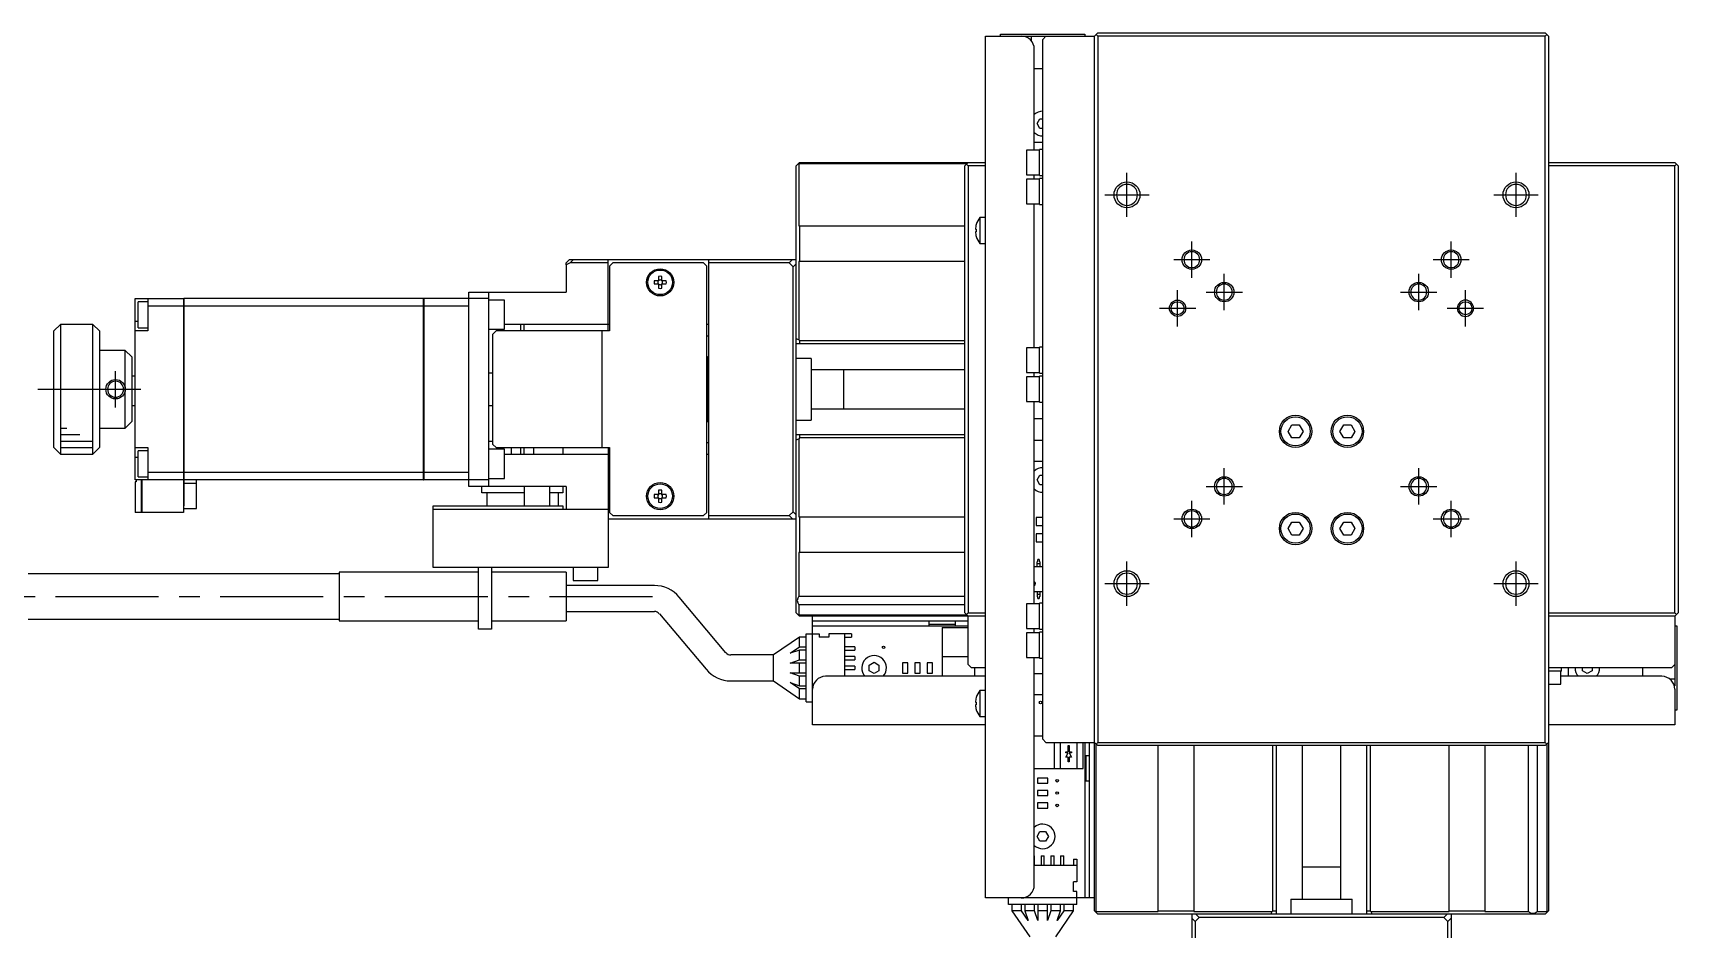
# Model space of a CAD drawing. Extents: x 0 to 888, y -8 to 516.
# Drawn here: x 141.2 to 395, y 255.4 to 393.7 of the extents above; entities that cross this region are included whole.
import ezdxf

# ---------------------------------------------------------------- set-up
doc = ezdxf.new("R2010")
doc.units = 0
doc.header["$LTSCALE"] = 0.5
doc.linetypes.add('CENTER', pattern=[50.8, 31.75, -6.35, 6.35, -6.35])
for name, color, linetype in [('MSM_CENTER', 1, 'CENTER'), ('MSM_CONTINUOUS', 7, 'CONTINUOUS'), ('MSM_NARROW', 5, 'CONTINUOUS')]:
    doc.layers.add(name, color=color, linetype=linetype)

msp = doc.modelspace()

# ---------------------------------------------------------------- linework, layer by layer
at = {"layer": 'MSM_CENTER'}
for p, q in [((309.97, 365.3), (309.97, 372.1)), ((369.97, 365.3), (369.97, 372.1)), ((306.57, 368.7), (313.37, 368.7)), ((366.57, 368.7), (373.37, 368.7)), ((319.97, 355.9), (319.97, 361.5)), ((359.97, 355.9), (359.97, 361.5)), ((317.17, 358.7), (322.77, 358.7)), ((357.17, 358.7), (362.77, 358.7)), ((324.97, 350.9), (324.97, 356.5)), ((354.97, 350.9), (354.97, 356.5)), ((317.77, 348.4), (317.77, 354)), ((322.17, 353.7), (327.77, 353.7)), ((352.17, 353.7), (357.77, 353.7)), ((362.17, 348.4), (362.17, 354)), ((314.97, 351.2), (320.57, 351.2)), ((359.37, 351.2), (364.97, 351.2)), ((153.97, 335.9), (153.97, 341.5)), ((141.97, 338.7), (159.97, 338.7)), ((324.97, 320.9), (324.97, 326.5)), ((354.97, 320.9), (354.97, 326.5)), ((322.17, 323.7), (327.77, 323.7)), ((352.17, 323.7), (357.77, 323.7)), ((319.97, 315.9), (319.97, 321.5)), ((359.97, 315.9), (359.97, 321.5)), ((317.17, 318.7), (322.77, 318.7)), ((357.17, 318.7), (362.77, 318.7)), ((309.97, 305.3), (309.97, 312.1)), ((369.97, 305.3), (369.97, 312.1)), ((306.57, 308.7), (313.37, 308.7)), ((366.57, 308.7), (373.37, 308.7)), ((93.92, 306.7), (239.52, 306.7))]:
    msp.add_line(p, q, dxfattribs=at)
at = {"layer": 'MSM_CONTINUOUS'}
for p, q in [((290.47, 393.2), (290.47, 393.5)), ((290.47, 393.5), (303.47, 393.5)), ((303.47, 393.5), (303.47, 393.2)), ((304.97, 393.2), (305.47, 393.7)), ((305.47, 393.2), (305.22, 393.45)), ((305.47, 393.7), (374.47, 393.7)), ((374.47, 393.7), (374.97, 393.2)), ((374.72, 393.45), (374.47, 393.2)), ((288.17, 260.2), (288.17, 393.2)), ((288.17, 393.2), (304.97, 393.2)), ((295.22, 392.46), (295.22, 393.2)), ((295.67, 375.6), (295.67, 391.2)), ((297.47, 393.2), (296.97, 392.7)), ((296.97, 284.7), (296.97, 392.7)), ((304.97, 258.2), (304.97, 393.2)), ((305.47, 393.2), (305.47, 284.2)), ((374.47, 393.2), (305.47, 393.2)), ((374.47, 284.2), (374.47, 393.2)), ((374.97, 393.2), (374.97, 258.2)), ((295.67, 388.2), (296.97, 388.2)), ((296.11, 379.7), (296.54, 380.45)), ((296.54, 378.95), (296.11, 379.7)), ((296.54, 380.45), (296.97, 380.45)), ((296.97, 378.95), (296.54, 378.95)), ((294.47, 375.6), (294.47, 371.8)), ((296.47, 375.6), (294.47, 375.6)), ((296.97, 376.8), (295.67, 376.8)), ((296.47, 371.7), (296.47, 375.7)), ((296.97, 375.7), (296.47, 375.7)), ((258.97, 373.2), (259.32, 373.55)), ((258.97, 304.2), (258.97, 373.2)), ((259.47, 373.7), (259.32, 373.55)), ((259.32, 373.55), (259.37, 373.5)), ((259.37, 373.5), (259.37, 363.9)), ((285.27, 373.5), (259.37, 373.5)), ((259.47, 373.7), (288.17, 373.7)), ((284.97, 373.2), (285.47, 373.7)), ((284.97, 304.2), (284.97, 373.2)), ((285.22, 373.45), (285.47, 373.2)), ((285.47, 373.2), (285.47, 304.2)), ((288.17, 373.2), (285.47, 373.2)), ((374.97, 373.7), (394.47, 373.7)), ((394.47, 373.2), (374.97, 373.2)), ((394.47, 373.7), (394.97, 373.2)), ((394.47, 373.2), (394.72, 373.45)), ((394.47, 304.2), (394.47, 373.2)), ((394.97, 373.2), (394.97, 304.2)), ((294.47, 371.8), (296.47, 371.8)), ((294.47, 371.1), (294.47, 367.3)), ((296.47, 371.1), (294.47, 371.1)), ((295.67, 371.1), (295.67, 371.8)), ((296.47, 371.7), (296.97, 371.7)), ((296.47, 367.2), (296.47, 371.2)), ((296.97, 371.2), (296.47, 371.2)), ((294.47, 367.3), (296.47, 367.3)), ((295.67, 345.1), (295.67, 367.3)), ((296.47, 367.2), (296.97, 367.2)), ((259.37, 363.9), (284.97, 363.9)), ((259.47, 363.9), (259.47, 358.4)), ((286.58, 363.4), (286.72, 363.4)), ((286.72, 363), (286.58, 363)), ((286.72, 364.15), (286.72, 364.12)), ((286.72, 363.4), (286.72, 363)), ((287.27, 365.2), (287.27, 361.2)), ((288.17, 365.2), (287.27, 365.2)), ((286.72, 362.27), (286.72, 362.25)), ((287.27, 361.2), (288.17, 361.2)), ((223.47, 358.2), (223.97, 358.7)), ((224.08, 358.2), (223.47, 357.89)), ((223.47, 357.89), (223.47, 358.2)), ((223.47, 357.89), (223.47, 353.7)), ((223.97, 358.7), (258.97, 358.7)), ((224.58, 358.7), (224.08, 358.2)), ((229.97, 358.2), (224.08, 358.2)), ((229.97, 347.7), (229.97, 358.7)), ((230.67, 358.2), (230.17, 357.7)), ((244.67, 358.2), (230.67, 358.2)), ((245.17, 357.7), (244.67, 358.2)), ((245.47, 318.7), (245.47, 358.7)), ((257.86, 358.2), (245.47, 358.2)), ((257.86, 358.2), (258.36, 358.7)), ((258.47, 357.58), (257.86, 358.2)), ((258.97, 358.08), (258.47, 357.58)), ((259.37, 358.4), (259.37, 346.34)), ((284.97, 358.4), (259.37, 358.4)), ((230.17, 357.7), (230.17, 347.7)), ((237.73, 355.44), (237.05, 355.44)), ((237.73, 356.12), (237.73, 355.44)), ((238.21, 355.44), (238.21, 356.12)), ((238.89, 355.44), (238.21, 355.44)), ((245.17, 319.7), (245.17, 357.7)), ((258.47, 319.81), (258.47, 357.58)), ((208.47, 323.7), (208.47, 353.7)), ((208.47, 353.7), (223.47, 353.7)), ((211.47, 353.7), (211.47, 323.7)), ((237.05, 354.96), (237.73, 354.96)), ((237.73, 354.96), (237.73, 354.28)), ((238.21, 354.28), (238.21, 354.96)), ((238.21, 354.96), (238.89, 354.96)), ((156.97, 324.7), (156.97, 352.7)), ((156.97, 352.7), (164.47, 352.7)), ((158.97, 352.2), (157.47, 352.2)), ((157.47, 348.2), (157.47, 352.2)), ((158.97, 352.7), (158.97, 347.7)), ((164.47, 351.54), (158.97, 351.54)), ((164.47, 352.7), (164.47, 319.7)), ((164.47, 352.69), (164.52, 352.69)), ((164.47, 351.54), (164.52, 351.54)), ((201.47, 352.7), (164.52, 352.7)), ((164.52, 352.7), (164.52, 320.7)), ((201.47, 351.54), (164.52, 351.54)), ((201.47, 324.7), (201.47, 352.7)), ((201.47, 352.69), (201.52, 352.69)), ((201.47, 351.54), (201.52, 351.54)), ((201.52, 352.7), (201.52, 324.7)), ((211.47, 352.7), (201.52, 352.7)), ((208.47, 351.54), (201.52, 351.54)), ((213.97, 352.45), (211.47, 352.45)), ((213.97, 347.95), (213.97, 352.45)), ((145.47, 348.7), (144.47, 347.7)), ((144.47, 329.7), (144.47, 347.7)), ((145.47, 348.7), (145.47, 328.7)), ((150.47, 348.7), (145.47, 348.7)), ((150.47, 328.7), (150.47, 348.7)), ((151.47, 347.7), (150.47, 348.7)), ((151.47, 347.7), (151.47, 329.7)), ((156.97, 349.2), (157.47, 349.2)), ((158.97, 347.7), (156.97, 347.7)), ((157.47, 348.2), (158.97, 348.2)), ((211.47, 347.95), (213.97, 347.95)), ((212.67, 347.7), (212.17, 347.2)), ((230.17, 347.7), (212.67, 347.7)), ((230.17, 348.7), (213.97, 348.7)), ((216.47, 347.7), (216.47, 348.7)), ((216.97, 347.7), (216.97, 348.7)), ((228.97, 347.7), (228.97, 329.7)), ((245.47, 348.7), (245.17, 348.7)), ((212.17, 330.2), (212.17, 347.2)), ((245.17, 346.95), (245.47, 346.95)), ((259.37, 346.34), (258.97, 346.5)), ((284.97, 345.7), (258.97, 345.7)), ((259.37, 346.34), (259.47, 346.2)), ((259.47, 346.2), (284.97, 346.2)), ((259.47, 346.2), (259.47, 345.7)), ((296.47, 341.2), (296.47, 345.2)), ((296.97, 345.2), (296.47, 345.2)), ((155.47, 344.7), (151.47, 344.7)), ((155.47, 344.7), (156.47, 343.7)), ((155.47, 332.7), (155.47, 344.7)), ((156.47, 343.7), (156.47, 333.7)), ((245.27, 343.7), (245.17, 343.7)), ((245.27, 333.7), (245.27, 343.7)), ((245.47, 343.5), (245.27, 343.7)), ((261.27, 343.45), (258.97, 343.45)), ((261.27, 343.45), (261.27, 333.95)), ((294.47, 345.1), (294.47, 341.3)), ((296.47, 345.1), (294.47, 345.1)), ((156.97, 340.7), (156.47, 340.7)), ((212.17, 341.2), (211.47, 341.2)), ((284.97, 341.7), (261.27, 341.7)), ((266.27, 341.7), (266.27, 335.7)), ((294.47, 341.3), (296.47, 341.3)), ((294.47, 340.6), (294.47, 336.8)), ((296.47, 340.6), (294.47, 340.6)), ((295.67, 340.6), (295.67, 341.3)), ((296.47, 341.2), (296.97, 341.2)), ((296.47, 336.7), (296.47, 340.7)), ((296.97, 340.7), (296.47, 340.7)), ((156.47, 336.2), (156.97, 336.2)), ((211.47, 336.2), (212.17, 336.2)), ((261.27, 335.7), (284.97, 335.7)), ((294.47, 336.8), (296.47, 336.8)), ((295.67, 305.6), (295.67, 336.8)), ((296.47, 336.7), (296.97, 336.7)), ((151.47, 332.7), (155.47, 332.7)), ((156.47, 333.7), (155.47, 332.7)), ((245.17, 333.7), (245.27, 333.7)), ((245.27, 333.7), (245.47, 333.9)), ((258.97, 333.95), (261.27, 333.95)), ((295.67, 334.2), (296.97, 334.2)), ((334.82, 332.2), (335.39, 333.2)), ((335.39, 333.2), (336.55, 333.2)), ((336.55, 333.2), (337.13, 332.2)), ((342.82, 332.2), (343.39, 333.2)), ((343.39, 333.2), (344.55, 333.2)), ((344.55, 333.2), (345.13, 332.2)), ((211.47, 330.7), (212.17, 330.7)), ((212.17, 330.2), (212.67, 329.7)), ((245.47, 330.45), (245.17, 330.45)), ((258.97, 331.7), (284.97, 331.7)), ((258.97, 330.89), (259.37, 331.05)), ((259.47, 331.2), (259.37, 331.05)), ((259.37, 331.05), (259.37, 319)), ((259.47, 331.7), (259.47, 331.2)), ((284.97, 331.2), (259.47, 331.2)), ((296.97, 330.8), (295.67, 330.8)), ((335.39, 331.2), (334.82, 332.2)), ((336.55, 331.2), (335.39, 331.2)), ((337.13, 332.2), (336.55, 331.2)), ((343.39, 331.2), (342.82, 332.2)), ((344.55, 331.2), (343.39, 331.2)), ((345.13, 332.2), (344.55, 331.2)), ((144.47, 329.7), (145.47, 328.7)), ((145.47, 328.7), (150.47, 328.7)), ((150.47, 328.7), (151.47, 329.7)), ((156.97, 329.7), (158.97, 329.7)), ((156.97, 328.2), (157.47, 328.2)), ((158.97, 329.2), (157.47, 329.2)), ((157.47, 325.2), (157.47, 329.2)), ((158.97, 329.7), (158.97, 324.7)), ((213.97, 329.45), (211.47, 329.45)), ((212.67, 329.7), (230.17, 329.7)), ((213.97, 324.95), (213.97, 329.45)), ((213.97, 328.7), (230.17, 328.7)), ((214.97, 329.7), (214.97, 328.7)), ((216.47, 328.7), (216.47, 329.7)), ((216.97, 328.7), (216.97, 329.7)), ((218.47, 328.7), (218.47, 329.7)), ((222.97, 329.7), (222.97, 328.7)), ((229.97, 329.7), (229.97, 311.2)), ((230.17, 329.7), (230.17, 319.7)), ((245.17, 328.7), (245.47, 328.7)), ((295.67, 327.6), (296.97, 327.6)), ((157.47, 325.2), (158.97, 325.2)), ((164.47, 325.85), (158.97, 325.85)), ((164.47, 325.85), (164.52, 325.85)), ((201.47, 325.85), (164.52, 325.85)), ((201.47, 325.85), (201.52, 325.85)), ((208.47, 325.85), (201.52, 325.85)), ((211.47, 324.95), (213.97, 324.95)), ((296.11, 324.7), (296.54, 325.45)), ((296.54, 325.45), (296.97, 325.45)), ((164.47, 324.7), (156.97, 324.7)), ((157.17, 324.4), (156.97, 324.4)), ((156.97, 324.4), (156.97, 319.7)), ((157.17, 324.7), (157.17, 324.4)), ((157.97, 319.7), (157.97, 324.7)), ((158.02, 324.7), (158.02, 319.7)), ((164.47, 324.71), (164.52, 324.71)), ((201.47, 324.7), (164.52, 324.7)), ((164.52, 324.2), (166.47, 324.2)), ((166.47, 320.3), (166.47, 324.7)), ((201.47, 324.71), (201.52, 324.71)), ((211.47, 324.7), (201.52, 324.7)), ((223.47, 323.7), (208.47, 323.7)), ((210.47, 322.7), (210.47, 323.7)), ((216.97, 322.7), (210.47, 322.7)), ((211.22, 322.7), (211.22, 320.7)), ((216.97, 323.7), (216.97, 320.7)), ((220.97, 320.7), (220.97, 323.7)), ((222.97, 322.7), (220.97, 322.7)), ((222.22, 322.7), (222.22, 320.7)), ((222.97, 323.7), (222.97, 322.7)), ((223.47, 323.7), (223.47, 320.2)), ((237.73, 322.44), (237.05, 322.44)), ((237.73, 323.12), (237.73, 322.44)), ((238.21, 322.44), (238.21, 323.12)), ((238.89, 322.44), (238.21, 322.44)), ((296.54, 323.95), (296.11, 324.7)), ((296.97, 323.95), (296.54, 323.95)), ((157.97, 319.75), (158.02, 319.75)), ((164.52, 320.7), (164.47, 320.7)), ((164.47, 320.3), (166.47, 320.3)), ((202.97, 320.7), (222.97, 320.7)), ((202.97, 311.2), (202.97, 320.7)), ((202.97, 320.2), (229.97, 320.2)), ((222.97, 320.7), (222.97, 320.2)), ((237.05, 321.96), (237.73, 321.96)), ((237.73, 321.96), (237.73, 321.28)), ((238.21, 321.96), (238.89, 321.96)), ((238.21, 321.28), (238.21, 321.96)), ((257.86, 319.2), (258.47, 319.81)), ((258.47, 319.81), (258.97, 319.31)), ((157.97, 319.7), (156.97, 319.7)), ((164.47, 319.7), (158.02, 319.7)), ((229.97, 318.7), (258.97, 318.7)), ((230.17, 319.7), (230.67, 319.2)), ((230.67, 319.2), (244.67, 319.2)), ((244.67, 319.2), (245.17, 319.7)), ((245.47, 319.2), (257.86, 319.2)), ((258.36, 318.7), (257.86, 319.2)), ((259.37, 319), (284.97, 319)), ((259.47, 319), (259.47, 313.5)), ((295.97, 318.92), (295.97, 317.67)), ((296.97, 318.92), (295.97, 318.92)), ((295.97, 317.67), (296.97, 317.67)), ((334.82, 317.2), (335.39, 318.2)), ((335.39, 316.2), (334.82, 317.2)), ((335.39, 318.2), (336.55, 318.2)), ((336.55, 318.2), (337.13, 317.2)), ((337.13, 317.2), (336.55, 316.2)), ((342.82, 317.2), (343.39, 318.2)), ((343.39, 316.2), (342.82, 317.2)), ((343.39, 318.2), (344.55, 318.2)), ((344.55, 318.2), (345.13, 317.2)), ((345.13, 317.2), (344.55, 316.2)), ((296.97, 316.38), (295.97, 316.38)), ((295.97, 316.38), (295.97, 315.13)), ((295.97, 315.13), (296.97, 315.13)), ((336.55, 316.2), (335.39, 316.2)), ((344.55, 316.2), (343.39, 316.2)), ((259.37, 313.5), (259.37, 306.76)), ((284.97, 313.5), (259.37, 313.5)), ((296.12, 312.09), (296.24, 312.16)), ((296.44, 312.41), (296.24, 312.41)), ((296.24, 312.16), (296.24, 312.41)), ((296.44, 312.41), (296.44, 312.16)), ((296.44, 312.16), (296.55, 312.09)), ((188.47, 310.2), (140.47, 310.2)), ((188.47, 310.45), (188.47, 302.95)), ((209.97, 310.45), (188.47, 310.45)), ((229.97, 311.2), (202.97, 311.2)), ((209.97, 301.7), (209.97, 311.2)), ((211.97, 311.2), (211.97, 301.7)), ((223.47, 310.45), (211.97, 310.45)), ((223.47, 310.45), (223.47, 302.95)), ((224.57, 311.2), (224.57, 309.2)), ((228.37, 309.2), (228.37, 311.2)), ((295.67, 311.36), (296.97, 311.36)), ((296.12, 311.36), (296.12, 312.09)), ((296.12, 311.8), (296.55, 311.8)), ((296.55, 312.09), (296.55, 311.36)), ((237.07, 308.42), (223.47, 308.42)), ((224.57, 309.2), (228.37, 309.2)), ((296.97, 307.46), (295.67, 307.46)), ((296.12, 307.46), (296.12, 306.73)), ((296.55, 307.46), (296.55, 306.73)), ((248.1, 298.05), (240.9, 306.63)), ((259.37, 306.76), (284.97, 306.76)), ((259.37, 305.43), (259.37, 303.9)), ((284.97, 305.43), (259.37, 305.43)), ((294.47, 305.6), (294.47, 301.8)), ((296.47, 305.6), (294.47, 305.6)), ((296.55, 307.02), (296.12, 307.02)), ((296.24, 306.66), (296.12, 306.73)), ((296.24, 306.41), (296.24, 306.66)), ((296.24, 306.41), (296.44, 306.41)), ((296.55, 306.73), (296.44, 306.66)), ((296.44, 306.66), (296.44, 306.41)), ((296.47, 301.7), (296.47, 305.7)), ((296.97, 305.7), (296.47, 305.7)), ((140.47, 303.2), (188.47, 303.2)), ((188.47, 302.95), (209.97, 302.95)), ((211.97, 302.95), (223.47, 302.95)), ((223.47, 304.42), (237.07, 304.42)), ((237.84, 304.06), (245.04, 295.48)), ((259.32, 303.85), (258.97, 304.2)), ((259.37, 303.9), (259.32, 303.85)), ((259.32, 303.85), (259.47, 303.7)), ((259.37, 303.9), (285.27, 303.9)), ((288.17, 303.7), (259.47, 303.7)), ((261.47, 286.9), (261.47, 303.7)), ((285.47, 302.9), (261.47, 302.9)), ((261.47, 302.2), (285.47, 302.2)), ((279.47, 302.2), (279.47, 302.9)), ((283.47, 302.4), (279.47, 302.4)), ((283.47, 302.9), (283.47, 302.2)), ((285.47, 303.7), (284.97, 304.2)), ((285.47, 304.2), (285.22, 303.95)), ((285.47, 304.2), (288.17, 304.2)), ((285.47, 296.2), (285.47, 303.7)), ((374.97, 304.2), (394.47, 304.2)), ((394.47, 303.7), (374.97, 303.7)), ((394.72, 303.95), (394.47, 304.2)), ((394.97, 304.2), (394.47, 303.7)), ((394.47, 303.7), (394.47, 292.95)), ((394.47, 302.2), (394.77, 302.2)), ((394.77, 302.2), (394.77, 289.2)), ((211.97, 301.7), (209.97, 301.7)), ((259.47, 300.45), (255.47, 297.7)), ((259.47, 298.95), (259.47, 300.45)), ((260.47, 300.45), (259.47, 300.45)), ((260.47, 290.45), (260.47, 300.95)), ((260.47, 300.95), (262.47, 300.95)), ((262.47, 300.95), (262.47, 300.45)), ((263.97, 300.45), (262.47, 300.45)), ((263.97, 300.95), (263.97, 300.45)), ((267.47, 300.95), (263.97, 300.95)), ((266.47, 294.4), (266.47, 300.95)), ((266.47, 300.45), (267.47, 300.45)), ((267.47, 300.95), (267.47, 300.45)), ((281.47, 301.95), (285.47, 301.95)), ((281.47, 301.95), (281.47, 294.4)), ((294.47, 301.8), (296.47, 301.8)), ((294.47, 301.1), (294.47, 297.3)), ((296.47, 301.1), (294.47, 301.1)), ((295.67, 301.1), (295.67, 301.8)), ((296.47, 301.7), (296.97, 301.7)), ((296.47, 297.2), (296.47, 301.2)), ((296.97, 301.2), (296.47, 301.2)), ((255.47, 297.7), (248.87, 297.7)), ((255.47, 293.7), (255.47, 297.7)), ((258.02, 297.95), (259.47, 298.95)), ((259.47, 298.45), (258.02, 297.95)), ((258.02, 296.45), (259.47, 296.95)), ((259.47, 298.95), (260.47, 298.95)), ((259.47, 296.95), (259.47, 298.45)), ((260.47, 298.45), (259.47, 298.45)), ((259.47, 296.95), (260.47, 296.95)), ((267.97, 298.95), (266.47, 298.95)), ((266.47, 298.45), (267.97, 298.45)), ((267.97, 297.45), (266.47, 297.45)), ((266.47, 296.95), (267.97, 296.95)), ((267.97, 298.95), (267.97, 298.45)), ((267.97, 297.45), (267.97, 296.95)), ((281.47, 297.45), (285.47, 297.45)), ((294.47, 297.3), (296.47, 297.3)), ((295.67, 262.2), (295.67, 297.3)), ((296.47, 297.2), (296.97, 297.2)), ((260.47, 296.45), (258.02, 296.45)), ((259.47, 294.45), (258.02, 294.95)), ((258.02, 294.95), (260.47, 294.95)), ((259.47, 294.95), (259.47, 296.45)), ((259.47, 292.95), (259.47, 294.45)), ((260.47, 294.45), (259.47, 294.45)), ((288.17, 294.4), (263.47, 294.4)), ((267.97, 295.95), (266.47, 295.95)), ((266.47, 295.45), (267.97, 295.45)), ((267.97, 294.45), (266.47, 294.45)), ((267.97, 295.95), (267.97, 295.45)), ((267.97, 294.45), (267.97, 294.4)), ((270.22, 296.13), (270.97, 296.56)), ((270.22, 295.26), (270.22, 296.13)), ((270.97, 294.83), (270.22, 295.26)), ((270.97, 296.56), (271.72, 296.13)), ((271.72, 295.26), (270.97, 294.83)), ((271.72, 296.13), (271.72, 295.26)), ((276.16, 296.5), (275.36, 296.5)), ((275.36, 296.5), (275.36, 294.9)), ((275.36, 294.9), (276.16, 294.9)), ((276.16, 294.9), (276.16, 296.5)), ((278.06, 296.5), (277.26, 296.5)), ((277.26, 296.5), (277.26, 294.9)), ((277.26, 294.9), (278.06, 294.9)), ((278.06, 294.9), (278.06, 296.5)), ((279.17, 296.5), (279.17, 294.9)), ((279.97, 296.5), (279.17, 296.5)), ((279.17, 294.9), (279.97, 294.9)), ((279.97, 294.9), (279.97, 296.5)), ((285.47, 296.2), (285.97, 295.7)), ((288.17, 295.7), (285.97, 295.7)), ((286.47, 295.7), (286.47, 294.4)), ((296.97, 294.8), (295.67, 294.8)), ((393.97, 295.7), (374.97, 295.7)), ((376.97, 295.2), (374.97, 295.2)), ((376.87, 293.2), (376.87, 295.2)), ((392.47, 294.4), (376.87, 294.4)), ((376.97, 295.2), (376.97, 295.7)), ((378.07, 294.4), (378.07, 295.7)), ((380.22, 295.26), (380.22, 295.7)), ((380.97, 294.83), (380.22, 295.26)), ((381.72, 295.26), (380.97, 294.83)), ((381.72, 295.7), (381.72, 295.26)), ((389.47, 295.7), (389.47, 294.4)), ((393.97, 295.7), (394.47, 296.2)), ((248.87, 293.7), (255.47, 293.7)), ((255.47, 293.7), (259.47, 290.95)), ((259.47, 292.45), (258.02, 293.45)), ((258.02, 293.45), (259.47, 292.95)), ((259.47, 292.95), (260.47, 292.95)), ((259.47, 290.95), (259.47, 292.45)), ((260.47, 292.45), (259.47, 292.45)), ((287.27, 292.2), (287.27, 288.2)), ((288.17, 292.2), (287.27, 292.2)), ((374.97, 293.2), (376.87, 293.2)), ((394.47, 293.95), (393.74, 293.95)), ((394.39, 292.95), (394.47, 292.95)), ((394.47, 292.4), (394.47, 286.9)), ((259.47, 290.95), (260.47, 290.95)), ((260.47, 290.45), (261.47, 290.45)), ((286.58, 290.4), (286.72, 290.4)), ((286.72, 290), (286.58, 290)), ((286.72, 291.15), (286.72, 291.12)), ((286.72, 290.4), (286.72, 290)), ((295.67, 291.6), (296.97, 291.6)), ((288.17, 286.9), (261.47, 286.9)), ((286.72, 289.27), (286.72, 289.25)), ((287.27, 288.2), (288.17, 288.2)), ((394.47, 286.9), (374.97, 286.9)), ((394.77, 289.2), (394.47, 289.2)), ((295.67, 285.2), (296.97, 285.2)), ((296.97, 284.7), (297.47, 284.2)), ((297.47, 284.2), (304.97, 284.2)), ((298.72, 284.2), (298.72, 280.2)), ((299.72, 280.2), (299.72, 284.2)), ((300.52, 282.75), (300.9, 282.75)), ((300.52, 282.6), (300.52, 282.75)), ((300.52, 281.92), (300.91, 282.6)), ((300.91, 282.6), (300.52, 282.6)), ((300.9, 281.92), (300.52, 281.92)), ((300.9, 283.7), (301.05, 283.7)), ((300.9, 282.75), (300.9, 283.7)), ((300.9, 281.22), (300.9, 281.92)), ((301.42, 282.6), (301.03, 282.6)), ((301.03, 282.6), (301.42, 281.92)), ((301.05, 283.7), (301.05, 282.75)), ((301.05, 282.75), (301.42, 282.75)), ((301.42, 281.92), (301.05, 281.92)), ((301.05, 281.92), (301.05, 281.22)), ((301.42, 282.75), (301.42, 282.6)), ((302.22, 284.2), (302.22, 280.2)), ((303.22, 280.2), (303.22, 284.2)), ((303.47, 284.2), (303.47, 260.2)), ((303.47, 282.2), (304.17, 282.2)), ((303.67, 278.2), (303.67, 282.2)), ((304.17, 260.2), (304.17, 284.2)), ((305.47, 283.7), (304.97, 284.2)), ((305.17, 284), (305.17, 258.1)), ((305.22, 283.95), (305.47, 284.2)), ((305.47, 284.2), (374.47, 284.2)), ((374.47, 283.7), (305.47, 283.7)), ((314.77, 258.1), (314.77, 283.7)), ((320.27, 283.7), (320.27, 258.1)), ((332.47, 258.2), (332.47, 283.7)), ((332.97, 283.7), (332.97, 257.7)), ((336.97, 283.7), (336.97, 260)), ((342.97, 260), (342.97, 283.7)), ((346.97, 257.7), (346.97, 283.7)), ((347.47, 283.7), (347.47, 258.2)), ((359.67, 258.1), (359.67, 283.7)), ((365.17, 283.7), (365.17, 258.1)), ((371.91, 258.1), (371.91, 283.7)), ((373.23, 283.7), (373.23, 258.1)), ((374.47, 284.2), (374.72, 283.95)), ((374.97, 284.2), (374.47, 283.7)), ((374.77, 258.1), (374.77, 284)), ((295.67, 280.2), (303.22, 280.2)), ((301.05, 281.22), (300.9, 281.22)), ((297.77, 278.69), (296.17, 278.69)), ((296.17, 278.69), (296.17, 277.89)), ((296.17, 277.89), (297.77, 277.89)), ((297.77, 276.79), (296.17, 276.79)), ((296.17, 276.79), (296.17, 275.99)), ((297.77, 277.89), (297.77, 278.69)), ((297.77, 275.99), (297.77, 276.79)), ((304.17, 278.2), (303.47, 278.2)), ((296.17, 275.99), (297.77, 275.99)), ((297.77, 274.88), (296.17, 274.88)), ((296.17, 274.88), (296.17, 274.08)), ((296.17, 274.08), (297.77, 274.08)), ((297.77, 274.08), (297.77, 274.88)), ((296.11, 269.7), (296.54, 270.45)), ((296.54, 268.95), (296.11, 269.7)), ((296.54, 270.45), (297.4, 270.45)), ((297.4, 270.45), (297.84, 269.7)), ((297.84, 269.7), (297.4, 268.95)), ((295.67, 266.7), (295.72, 266.7)), ((295.72, 265.2), (295.72, 266.7)), ((297.4, 268.95), (296.54, 268.95)), ((296.72, 266.7), (297.22, 266.7)), ((296.72, 266.7), (296.72, 265.2)), ((297.22, 265.2), (297.22, 266.7)), ((298.22, 266.7), (298.72, 266.7)), ((298.22, 266.7), (298.22, 265.2)), ((298.72, 265.2), (298.72, 266.7)), ((299.72, 266.7), (300.22, 266.7)), ((299.72, 266.7), (299.72, 265.2)), ((300.22, 265.2), (300.22, 266.7)), ((302.22, 265.2), (295.67, 265.2)), ((301.72, 266.2), (302.22, 266.2)), ((301.72, 266.2), (301.72, 265.2)), ((302.22, 266.2), (302.22, 262.7)), ((336.97, 265), (342.97, 265)), ((302.22, 262.7), (301.72, 262.7)), ((301.72, 261.2), (301.72, 262.7)), ((304.97, 260.2), (288.17, 260.2)), ((291.72, 259.2), (291.72, 260.2)), ((302.22, 259.2), (291.72, 259.2)), ((292.22, 259.2), (292.22, 258.2)), ((293.72, 258.2), (293.72, 259.2)), ((294.22, 259.2), (294.22, 258.2)), ((295.72, 258.2), (295.72, 259.2)), ((296.22, 259.2), (296.22, 256.74)), ((297.72, 256.74), (297.72, 259.2)), ((298.22, 259.2), (298.22, 258.2)), ((299.72, 258.2), (299.72, 259.2)), ((300.22, 259.2), (300.22, 258.2)), ((302.22, 261.2), (301.72, 261.2)), ((301.72, 258.2), (301.72, 259.2)), ((302.22, 259.2), (302.22, 261.2)), ((335.22, 260), (344.72, 260)), ((335.22, 260), (335.22, 257.7)), ((344.72, 257.7), (344.72, 260)), ((293.72, 258.2), (292.22, 258.2)), ((292.22, 258.2), (294.97, 254.2)), ((294.72, 256.74), (293.72, 258.2)), ((295.72, 258.2), (294.22, 258.2)), ((294.22, 258.2), (294.72, 256.74)), ((296.22, 256.74), (295.72, 258.2)), ((297.72, 258.2), (296.22, 258.2)), ((298.22, 258.2), (297.72, 256.74)), ((299.72, 258.2), (298.22, 258.2)), ((298.97, 254.2), (301.72, 258.2)), ((300.22, 258.2), (299.22, 256.74)), ((299.22, 256.74), (299.72, 258.2)), ((301.72, 258.2), (300.22, 258.2)), ((304.97, 258.2), (305.12, 258.05)), ((305.12, 258.05), (305.17, 258.1)), ((305.47, 257.7), (305.12, 258.05)), ((305.17, 258.1), (314.77, 258.1)), ((374.47, 257.7), (305.47, 257.7)), ((314.77, 258.2), (320.27, 258.2)), ((319.97, 257.7), (319.97, 228.7)), ((320.47, 256.58), (319.97, 257.08)), ((320.27, 258.1), (332.33, 258.1)), ((321.08, 257.2), (320.47, 256.58)), ((320.47, 256.58), (320.47, 244.2)), ((320.58, 257.7), (321.08, 257.2)), ((358.86, 257.2), (321.08, 257.2)), ((332.33, 258.1), (332.16, 257.7)), ((332.33, 258.1), (332.47, 258.2)), ((332.47, 258.2), (332.97, 258.2)), ((346.97, 258.2), (347.47, 258.2)), ((347.47, 258.2), (347.61, 258.1)), ((347.78, 257.7), (347.61, 258.1)), ((347.61, 258.1), (359.67, 258.1)), ((358.86, 257.2), (359.36, 257.7)), ((359.47, 256.58), (358.86, 257.2)), ((359.97, 257.08), (359.47, 256.58)), ((359.47, 244.2), (359.47, 256.58)), ((359.67, 258.2), (365.17, 258.2)), ((359.97, 257.7), (359.97, 222.7)), ((365.17, 258.1), (371.91, 258.1)), ((373.23, 258.1), (374.77, 258.1)), ((374.82, 258.05), (374.47, 257.7)), ((374.77, 258.1), (374.82, 258.05)), ((374.82, 258.05), (374.97, 258.2))]:
    msp.add_line(p, q, dxfattribs=at)
at = {"layer": 'MSM_CONTINUOUS', "extrusion": (0, 0, -1)}
for centre, radius in [((-309.97, 368.7), 1.62), ((-369.97, 368.7), 1.62), ((-319.97, 358.7), 1.23), ((-359.97, 358.7), 1.23), ((-324.97, 353.7), 1.23), ((-354.97, 353.7), 1.23), ((-153.97, 338.7), 1.23), ((-324.97, 323.7), 1.23), ((-354.97, 323.7), 1.23), ((-319.97, 318.7), 1.23), ((-359.97, 318.7), 1.23), ((-309.97, 308.7), 1.62), ((-369.97, 308.7), 1.62)]:
    msp.add_circle(centre, radius, dxfattribs=at)
at = {"layer": 'MSM_CONTINUOUS'}
for centre, radius in [((237.97, 355.2), 2.1), ((237.97, 355.2), 1.9), ((317.77, 351.2), 1.01), ((362.17, 351.2), 1.01), ((335.97, 332.2), 2.5), ((335.97, 332.2), 2.25), ((343.97, 332.2), 2.5), ((343.97, 332.2), 2.25), ((237.97, 322.2), 2.1), ((237.97, 322.2), 1.9), ((335.97, 317.2), 2.5), ((335.97, 317.2), 2.25), ((343.97, 317.2), 2.5), ((343.97, 317.2), 2.25), ((272.43, 298.87), 0.2), ((296.65, 290.36), 0.2), ((299.19, 278.29), 0.2), ((299.19, 276.39), 0.2), ((299.19, 274.48), 0.2)]:
    msp.add_circle(centre, radius, dxfattribs=at)
for centre, radius, start, end in [((293.67, 391.2), 2, 0, 90), ((296.97, 379.7), 1.9, 90, 133.1736), ((296.97, 379.7), 1.9, 226.8264, 270), ((289.77, 363.2), 3.19, 163.0947, 176.4097), ((289.77, 363.2), 3.19, 183.5903, 196.9053), ((289.77, 363.2), 3.2, 141.3178, 162.73), ((289.77, 363.2), 3.2, 197.27, 218.6822), ((237.97, 355.2), 0.95, 165.3667, 194.6333), ((237.97, 355.2), 0.365, 138.8496, 221.1504), ((237.97, 355.2), 0.95, 75.3667, 104.6333), ((237.97, 355.2), 0.365, 48.8496, 131.1504), ((237.97, 355.2), 0.365, 318.8496, 41.1504), ((237.97, 355.2), 0.95, 345.3667, 14.6333), ((237.97, 355.2), 0.365, 228.8496, 311.1504), ((237.97, 355.2), 0.95, 255.3667, 284.6333), ((296.97, 324.7), 1.9, 90, 133.1736), ((237.97, 322.2), 0.95, 165.3667, 194.6333), ((237.97, 322.2), 0.365, 138.8496, 221.1504), ((237.97, 322.2), 0.95, 75.3667, 104.6333), ((237.97, 322.2), 0.365, 48.8496, 131.1504), ((237.97, 322.2), 0.365, 318.8496, 41.1504), ((237.97, 322.2), 0.95, 345.3667, 14.6333), ((296.97, 324.7), 1.9, 226.8264, 270), ((237.97, 322.2), 0.365, 228.8496, 311.1504), ((237.97, 322.2), 0.95, 255.3667, 284.6333), ((237.07, 303.42), 5, 40, 90), ((295.52, 308.71), 0.35, 295.3769, 64.6231), ((260.12, 306.1), 1, 138.5904, 221.4096), ((237.07, 303.42), 1, 40, 90), ((248.87, 298.7), 1, 220, 270), ((270.97, 295.7), 1.9, 316.8264, 223.1735), ((248.87, 298.7), 5, 220, 270), ((263.47, 292.4), 2, 90, 180), ((380.97, 295.7), 1.9, 180, 223.1736), ((380.97, 295.7), 1.9, 316.8264, 0), ((392.47, 292.4), 2, 0, 90), ((289.77, 290.2), 3.2, 141.3178, 162.73), ((289.77, 290.2), 3.19, 163.0947, 176.4097), ((289.77, 290.2), 3.19, 183.5903, 196.9053), ((289.77, 290.2), 3.2, 197.27, 218.6822), ((296.97, 269.7), 1.9, 226.8264, 133.1735), ((293.67, 262.2), 2, 270, 0), ((372.57, 258.85), 1, 228.5904, 311.4096)]:
    msp.add_arc(centre, radius, start, end, dxfattribs=at)
at = {"layer": 'MSM_NARROW'}
for p, q in [((145.47, 332.7), (146.47, 332.7)), ((145.47, 331.7), (148.47, 331.7)), ((145.47, 330.7), (150.47, 330.7)), ((145.47, 329.7), (150.47, 329.7))]:
    msp.add_line(p, q, dxfattribs=at)
for centre, radius in [((309.97, 368.7), 2), ((369.97, 368.7), 2), ((319.97, 358.7), 1.5), ((359.97, 358.7), 1.5), ((324.97, 353.7), 1.5), ((354.97, 353.7), 1.5), ((317.77, 351.2), 1.25), ((153.97, 338.7), 1.5), ((324.97, 323.7), 1.5), ((354.97, 323.7), 1.5), ((319.97, 318.7), 1.5), ((359.97, 318.7), 1.5), ((309.97, 308.7), 2), ((369.97, 308.7), 2)]:
    msp.add_circle(centre, radius, dxfattribs=at)
at = {"layer": 'MSM_NARROW', "extrusion": (0, 0, -1)}
msp.add_circle((-362.17, 351.2), 1.25, dxfattribs=at)

doc.saveas('drawing.dxf')
